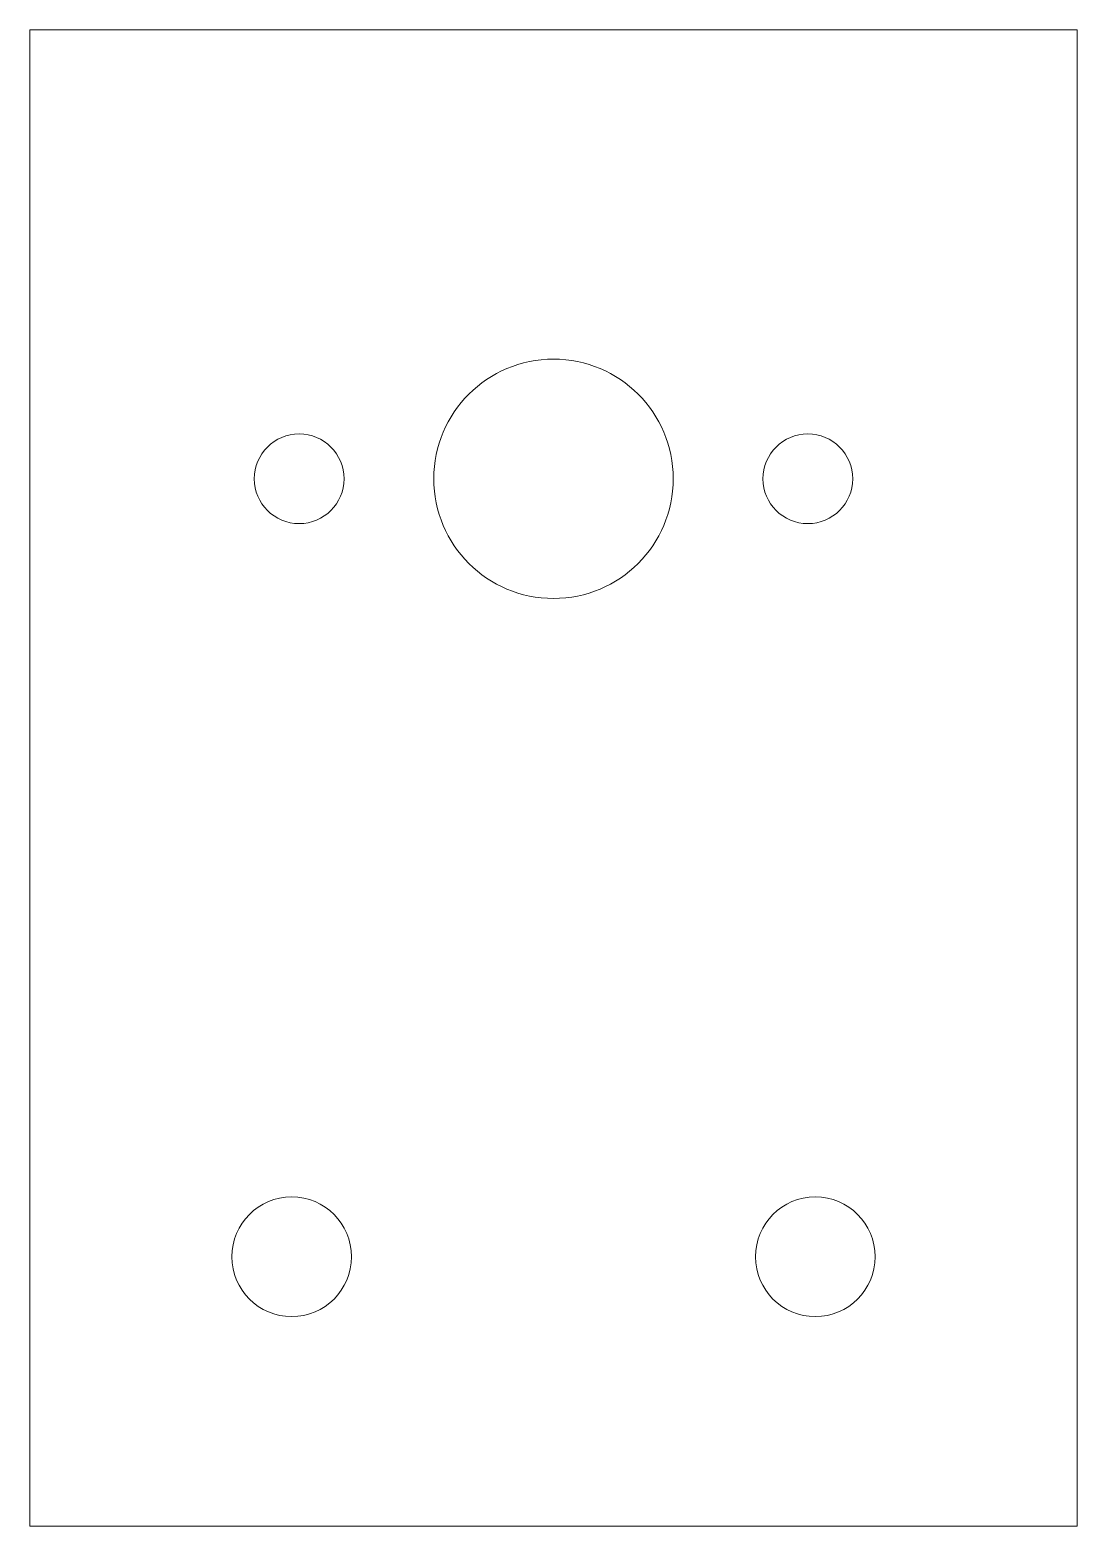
# Model space of a CAD drawing. Header units: millimetres. Extents: x -17.5 to 17.5, y -25 to 25.
import ezdxf

# ---------------------------------------------------------------- set-up
doc = ezdxf.new("R2010")
doc.units = ezdxf.units.MM

msp = doc.modelspace()

# ---------------------------------------------------------------- linework, layer by layer
at = {"color": 7, "linetype": 'Continuous', "lineweight": 15}
for p, q in [((-17.5, 25), (-17.5, -25)), ((17.5, 25), (-17.5, 25)), ((17.5, -25), (17.5, 25)), ((-17.5, -25), (17.5, -25))]:
    msp.add_line(p, q, dxfattribs=at)
for centre, radius in [((0, 10), 4), ((-8.5, 10), 1.5), ((8.5, 10), 1.5), ((-8.75, -16), 2), ((8.75, -16), 2)]:
    msp.add_circle(centre, radius, dxfattribs=at)

doc.saveas('drawing.dxf')
